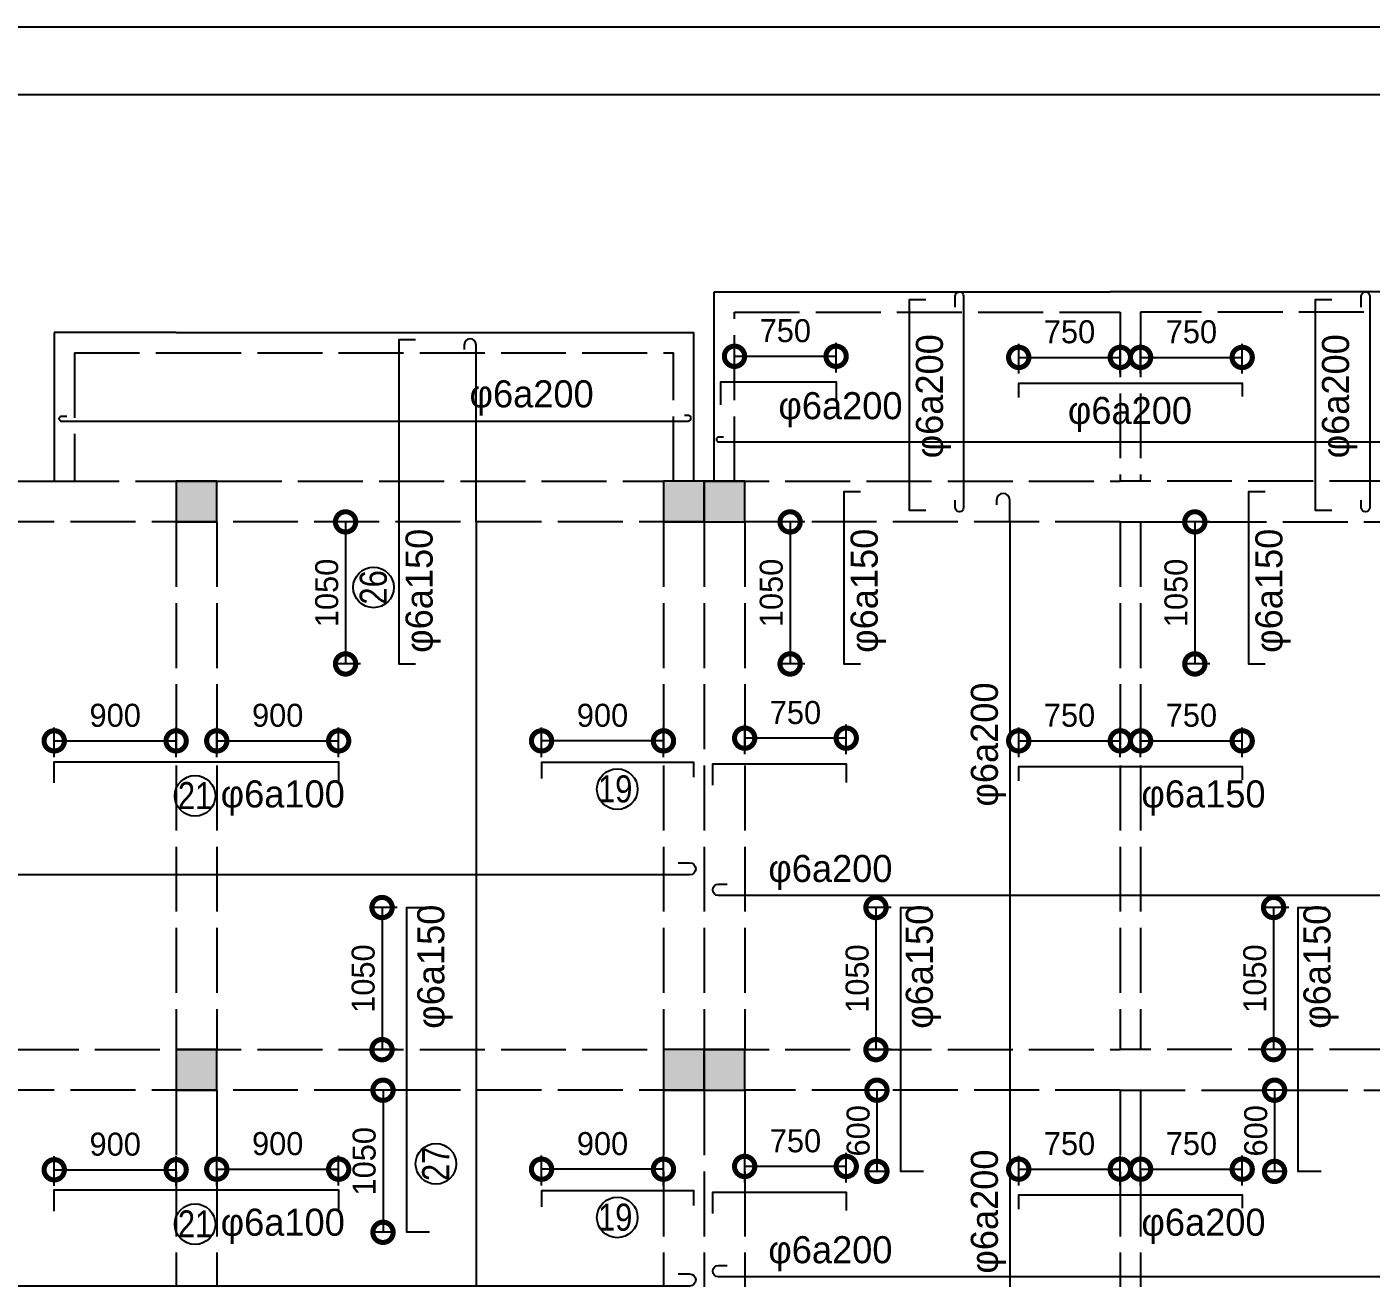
# Model space of a CAD drawing. Extents: x -103300 to -22645, y -943 to 55291.
# Drawn here: x -76599 to -66668, y 46044 to 55291 of the extents above; entities that cross this region are included whole.
import ezdxf

# ---------------------------------------------------------------- set-up
doc = ezdxf.new("R2010")
doc.units = 0
doc.header["$LTSCALE"] = 40
doc.linetypes.add('ACAD_ISO02W100', pattern=[15, 12, -3])
doc.layers.get('0').update_dxf_attribs({"linetype": 'CONTINUOUS'})
doc.layers.get('DEFPOINTS').update_dxf_attribs({"linetype": 'CONTINUOUS'})
for name, color, linetype in [('BAO', 3, 'CONTINUOUS'), ('COT', 3, 'CONTINUOUS'), ('KTHUOT', 6, 'CONTINUOUS'), ('MANH', 2, 'CONTINUOUS'), ('TEXT', 7, 'CONTINUOUS'), ('THEP', 1, 'CONTINUOUS')]:
    doc.layers.add(name, color=color, linetype=linetype)
doc.styles.add('DIM-NEW', font='VHELVCN.TTF')
doc.styles.add('VNI-HELVE', font='VHELVEN.TTF')
doc.styles.add('VNI-TIMES', font='VTIMESN.TTF')
doc.dimstyles.new('D1', dxfattribs={"dimscale": 0, "dimtxt": 300, "dimasz": 250, "dimexe": 250, "dimexo": 0, "dimgap": 160, "dimtad": 1, "dimdec": 0, "dimdsep": 46, "dimtxsty": 'VNI-HELVE', "dimblk1": 'ARCHTICK', "dimblk2": 'ARCHTICK', "dimsah": 1, "dimcen": 2.5, "dimclrd": 6, "dimclre": 6, "dimclrt": 6, "dimadec": 0, "dimazin": 0, "dimtfac": 1, "dimtdec": 0, "dimtmove": 0, "dimatfit": 3, "dimldrblk": 'ARCHTICK', "dimfxl": 0, "dimtolj": 1, "dimtzin": 0, "dimarcsym": 0})

# ---------------------------------------------------------------- blocks, each defined once
blk = doc.blocks.new('_DotSmall')
at = {"color": 0, "linetype": 'ByBlock', "const_width": 0.5}
blk.add_lwpolyline([(-0.0625, 0, 1), (0.0625, 0, 1)], format="xyb", close=True, dxfattribs=at)
blk = doc.blocks.new('*D56')
at = {"layer": 'DEFPOINTS', "color": 0, "linetype": 'Continuous'}
for p in [(-74295.4, 50014.2), (-75195.8, 49824.5), (-74295.4, 49824.5)]:
    blk.add_point(p, dxfattribs=at)
at = {"layer": 'KTHUOT', "color": 9, "linetype": 'Continuous', "lineweight": -2}
for p, q in [((-75195.8, 49894.5), (-75195.8, 50114.2)), ((-74295.4, 49894.5), (-74295.4, 50114.2)), ((-75195.8, 50014.2), (-74295.4, 50014.2))]:
    blk.add_line(p, q, dxfattribs=at)
at = {"layer": 'KTHUOT', "color": 9, "linetype": 'Continuous', "lineweight": -2, "xscale": 300, "yscale": 300, "zscale": 300, "rotation": 180}
blk.add_blockref('_DotSmall', (-75195.8, 50014.2), dxfattribs=at)
at = {"layer": 'KTHUOT', "color": 9, "linetype": 'Continuous', "lineweight": -2, "xscale": 300, "yscale": 300, "zscale": 300}
blk.add_blockref('_DotSmall', (-74295.4, 50014.2), dxfattribs=at)
at = {"layer": 'KTHUOT', "color": 7, "linetype": 'Continuous', "insert": (-74745.6, 50202.2), "char_height": 170, "attachment_point": 5, "style": 'VNI-TIMES'}
blk.add_mtext('\\A1;900', dxfattribs=at)
blk = doc.blocks.new('_ARCHTICK')
at = {"color": 0, "linetype": 'ByBlock', "const_width": 0.15}
blk.add_lwpolyline([(-0.5, -0.5), (0.5, 0.5)], dxfattribs=at)
blk = doc.blocks.new('*D57')
at = {"layer": 'DEFPOINTS', "color": 0, "linetype": 'Continuous'}
for p in [(-75495.8, 50014.2), (-76396.3, 49824.5), (-75495.8, 49824.5)]:
    blk.add_point(p, dxfattribs=at)
at = {"layer": 'KTHUOT', "color": 9, "linetype": 'Continuous', "lineweight": -2}
for p, q in [((-76396.3, 49894.5), (-76396.3, 50114.2)), ((-75495.8, 49894.5), (-75495.8, 50114.2)), ((-76396.3, 50014.2), (-75495.8, 50014.2))]:
    blk.add_line(p, q, dxfattribs=at)
at = {"layer": 'KTHUOT', "color": 9, "linetype": 'Continuous', "lineweight": -2, "xscale": 300, "yscale": 300, "zscale": 300, "rotation": 180}
blk.add_blockref('_DotSmall', (-76396.3, 50014.2), dxfattribs=at)
at = {"layer": 'KTHUOT', "color": 9, "linetype": 'Continuous', "lineweight": -2, "xscale": 300, "yscale": 300, "zscale": 300}
blk.add_blockref('_DotSmall', (-75495.8, 50014.2), dxfattribs=at)
at = {"layer": 'KTHUOT', "color": 7, "linetype": 'Continuous', "insert": (-75946.1, 50202.2), "char_height": 170, "attachment_point": 5, "style": 'VNI-TIMES'}
blk.add_mtext('\\A1;900', dxfattribs=at)
blk = doc.blocks.new('*D58')
at = {"layer": 'DEFPOINTS', "color": 0, "linetype": 'Continuous'}
for p in [(-72796.3, 50014.2), (-72796.3, 49824.5), (-71895.8, 49824.5)]:
    blk.add_point(p, dxfattribs=at)
at = {"layer": 'KTHUOT', "color": 9, "linetype": 'Continuous', "lineweight": -2}
for p, q in [((-72796.3, 49894.5), (-72796.3, 50114.2)), ((-71895.8, 49894.5), (-71895.8, 50114.2)), ((-71895.8, 50014.2), (-72796.3, 50014.2))]:
    blk.add_line(p, q, dxfattribs=at)
at = {"layer": 'KTHUOT', "color": 9, "linetype": 'Continuous', "lineweight": -2, "xscale": 300, "yscale": 300, "zscale": 300, "rotation": 180}
blk.add_blockref('_DotSmall', (-72796.3, 50014.2), dxfattribs=at)
at = {"layer": 'KTHUOT', "color": 9, "linetype": 'Continuous', "lineweight": -2, "xscale": 300, "yscale": 300, "zscale": 300}
blk.add_blockref('_DotSmall', (-71895.8, 50014.2), dxfattribs=at)
at = {"layer": 'KTHUOT', "color": 7, "linetype": 'Continuous', "insert": (-72346.1, 50202.2), "char_height": 170, "attachment_point": 5, "style": 'VNI-TIMES'}
blk.add_mtext('\\A1;900', dxfattribs=at)
blk = doc.blocks.new('*D59')
at = {"layer": 'DEFPOINTS', "color": 0, "linetype": 'Continuous'}
for p in [(-71295.8, 50034.4), (-71295.8, 49844.8), (-70545.4, 49844.8)]:
    blk.add_point(p, dxfattribs=at)
at = {"layer": 'KTHUOT', "color": 9, "linetype": 'Continuous', "lineweight": -2}
for p, q in [((-71295.8, 49914.8), (-71295.8, 50134.4)), ((-70545.4, 49914.8), (-70545.4, 50134.4)), ((-70545.4, 50034.4), (-71295.8, 50034.4))]:
    blk.add_line(p, q, dxfattribs=at)
at = {"layer": 'KTHUOT', "color": 9, "linetype": 'Continuous', "lineweight": -2, "xscale": 300, "yscale": 300, "zscale": 300, "rotation": 180}
blk.add_blockref('_DotSmall', (-71295.8, 50034.4), dxfattribs=at)
at = {"layer": 'KTHUOT', "color": 9, "linetype": 'Continuous', "lineweight": -2, "xscale": 300, "yscale": 300, "zscale": 300}
blk.add_blockref('_DotSmall', (-70545.4, 50034.4), dxfattribs=at)
at = {"layer": 'KTHUOT', "color": 7, "linetype": 'Continuous', "insert": (-70920.6, 50222.8), "char_height": 170, "attachment_point": 5, "style": 'VNI-TIMES'}
blk.add_mtext('\\A1;750', dxfattribs=at)
blk = doc.blocks.new('*D60')
at = {"layer": 'DEFPOINTS', "color": 0, "linetype": 'Continuous'}
for p in [(-67620.4, 50014.2), (-68370.8, 49824.5), (-67620.4, 49824.5)]:
    blk.add_point(p, dxfattribs=at)
at = {"layer": 'KTHUOT', "color": 9, "linetype": 'Continuous', "lineweight": -2}
for p, q in [((-68370.8, 49894.5), (-68370.8, 50114.2)), ((-67620.4, 49894.5), (-67620.4, 50114.2)), ((-68370.8, 50014.2), (-67620.4, 50014.2))]:
    blk.add_line(p, q, dxfattribs=at)
at = {"layer": 'KTHUOT', "color": 9, "linetype": 'Continuous', "lineweight": -2, "xscale": 300, "yscale": 300, "zscale": 300, "rotation": 180}
blk.add_blockref('_DotSmall', (-68370.8, 50014.2), dxfattribs=at)
at = {"layer": 'KTHUOT', "color": 9, "linetype": 'Continuous', "lineweight": -2, "xscale": 300, "yscale": 300, "zscale": 300}
blk.add_blockref('_DotSmall', (-67620.4, 50014.2), dxfattribs=at)
at = {"layer": 'KTHUOT', "color": 7, "linetype": 'Continuous', "insert": (-67995.6, 50202.6), "char_height": 170, "attachment_point": 5, "style": 'VNI-TIMES'}
blk.add_mtext('\\A1;750', dxfattribs=at)
blk = doc.blocks.new('*D61')
at = {"layer": 'DEFPOINTS', "color": 0, "linetype": 'Continuous'}
for p in [(-68520.8, 50014.2), (-69271.3, 49824.5), (-68520.8, 49824.5)]:
    blk.add_point(p, dxfattribs=at)
at = {"layer": 'KTHUOT', "color": 9, "linetype": 'Continuous', "lineweight": -2}
for p, q in [((-69271.3, 49894.5), (-69271.3, 50114.2)), ((-68520.8, 49894.5), (-68520.8, 50114.2)), ((-69271.3, 50014.2), (-68520.8, 50014.2))]:
    blk.add_line(p, q, dxfattribs=at)
at = {"layer": 'KTHUOT', "color": 9, "linetype": 'Continuous', "lineweight": -2, "xscale": 300, "yscale": 300, "zscale": 300, "rotation": 180}
blk.add_blockref('_DotSmall', (-69271.3, 50014.2), dxfattribs=at)
at = {"layer": 'KTHUOT', "color": 9, "linetype": 'Continuous', "lineweight": -2, "xscale": 300, "yscale": 300, "zscale": 300}
blk.add_blockref('_DotSmall', (-68520.8, 50014.2), dxfattribs=at)
at = {"layer": 'KTHUOT', "color": 7, "linetype": 'Continuous', "insert": (-68896.1, 50202.6), "char_height": 170, "attachment_point": 5, "style": 'VNI-TIMES'}
blk.add_mtext('\\A1;750', dxfattribs=at)
blk = doc.blocks.new('*D95')
at = {"layer": 'DEFPOINTS', "color": 0, "linetype": 'Continuous'}
for p in [(-67620.4, 46848.9), (-68370.8, 46659.3), (-67620.4, 46659.3)]:
    blk.add_point(p, dxfattribs=at)
at = {"layer": 'KTHUOT', "color": 9, "linetype": 'Continuous', "lineweight": -2}
for p, q in [((-68370.8, 46729.3), (-68370.8, 46948.9)), ((-67620.4, 46729.3), (-67620.4, 46948.9)), ((-68370.8, 46848.9), (-67620.4, 46848.9))]:
    blk.add_line(p, q, dxfattribs=at)
at = {"layer": 'KTHUOT', "color": 9, "linetype": 'Continuous', "lineweight": -2, "xscale": 300, "yscale": 300, "zscale": 300, "rotation": 180}
blk.add_blockref('_DotSmall', (-68370.8, 46848.9), dxfattribs=at)
at = {"layer": 'KTHUOT', "color": 9, "linetype": 'Continuous', "lineweight": -2, "xscale": 300, "yscale": 300, "zscale": 300}
blk.add_blockref('_DotSmall', (-67620.4, 46848.9), dxfattribs=at)
at = {"layer": 'KTHUOT', "color": 7, "linetype": 'Continuous', "insert": (-67995.6, 47037.3), "char_height": 170, "attachment_point": 5, "style": 'VNI-TIMES'}
blk.add_mtext('\\A1;750', dxfattribs=at)
blk = doc.blocks.new('*D96')
at = {"layer": 'DEFPOINTS', "color": 0, "linetype": 'Continuous'}
for p in [(-68520.8, 46848.7), (-69271.3, 46659.1), (-68520.8, 46659.1)]:
    blk.add_point(p, dxfattribs=at)
at = {"layer": 'KTHUOT', "color": 9, "linetype": 'Continuous', "lineweight": -2}
for p, q in [((-69271.3, 46729.1), (-69271.3, 46948.7)), ((-68520.8, 46729.1), (-68520.8, 46948.7)), ((-69271.3, 46848.7), (-68520.8, 46848.7))]:
    blk.add_line(p, q, dxfattribs=at)
at = {"layer": 'KTHUOT', "color": 9, "linetype": 'Continuous', "lineweight": -2, "xscale": 300, "yscale": 300, "zscale": 300, "rotation": 180}
blk.add_blockref('_DotSmall', (-69271.3, 46848.7), dxfattribs=at)
at = {"layer": 'KTHUOT', "color": 9, "linetype": 'Continuous', "lineweight": -2, "xscale": 300, "yscale": 300, "zscale": 300}
blk.add_blockref('_DotSmall', (-68520.8, 46848.7), dxfattribs=at)
at = {"layer": 'KTHUOT', "color": 7, "linetype": 'Continuous', "insert": (-68896.1, 47037.1), "char_height": 170, "attachment_point": 5, "style": 'VNI-TIMES'}
blk.add_mtext('\\A1;750', dxfattribs=at)
blk = doc.blocks.new('*D93')
at = {"layer": 'DEFPOINTS', "color": 0, "linetype": 'Continuous'}
for p in [(-71295.8, 46869.2), (-71295.8, 46679.5), (-70545.4, 46679.5)]:
    blk.add_point(p, dxfattribs=at)
at = {"layer": 'KTHUOT', "color": 9, "linetype": 'Continuous', "lineweight": -2}
for p, q in [((-71295.8, 46749.5), (-71295.8, 46969.2)), ((-70545.4, 46749.5), (-70545.4, 46969.2)), ((-70545.4, 46869.2), (-71295.8, 46869.2))]:
    blk.add_line(p, q, dxfattribs=at)
at = {"layer": 'KTHUOT', "color": 9, "linetype": 'Continuous', "lineweight": -2, "xscale": 300, "yscale": 300, "zscale": 300, "rotation": 180}
blk.add_blockref('_DotSmall', (-71295.8, 46869.2), dxfattribs=at)
at = {"layer": 'KTHUOT', "color": 9, "linetype": 'Continuous', "lineweight": -2, "xscale": 300, "yscale": 300, "zscale": 300}
blk.add_blockref('_DotSmall', (-70545.4, 46869.2), dxfattribs=at)
at = {"layer": 'KTHUOT', "color": 7, "linetype": 'Continuous', "insert": (-70920.6, 47057.6), "char_height": 170, "attachment_point": 5, "style": 'VNI-TIMES'}
blk.add_mtext('\\A1;750', dxfattribs=at)
blk = doc.blocks.new('*D92')
at = {"layer": 'DEFPOINTS', "color": 0, "linetype": 'Continuous'}
for p in [(-72796.3, 46848.9), (-72796.3, 46659.3), (-71895.8, 46659.3)]:
    blk.add_point(p, dxfattribs=at)
at = {"layer": 'KTHUOT', "color": 9, "linetype": 'Continuous', "lineweight": -2}
for p, q in [((-72796.3, 46729.3), (-72796.3, 46948.9)), ((-71895.8, 46729.3), (-71895.8, 46948.9)), ((-71895.8, 46848.9), (-72796.3, 46848.9))]:
    blk.add_line(p, q, dxfattribs=at)
at = {"layer": 'KTHUOT', "color": 9, "linetype": 'Continuous', "lineweight": -2, "xscale": 300, "yscale": 300, "zscale": 300, "rotation": 180}
blk.add_blockref('_DotSmall', (-72796.3, 46848.9), dxfattribs=at)
at = {"layer": 'KTHUOT', "color": 9, "linetype": 'Continuous', "lineweight": -2, "xscale": 300, "yscale": 300, "zscale": 300}
blk.add_blockref('_DotSmall', (-71895.8, 46848.9), dxfattribs=at)
at = {"layer": 'KTHUOT', "color": 7, "linetype": 'Continuous', "insert": (-72346.1, 47036.9), "char_height": 170, "attachment_point": 5, "style": 'VNI-TIMES'}
blk.add_mtext('\\A1;900', dxfattribs=at)
blk = doc.blocks.new('*D90')
at = {"layer": 'DEFPOINTS', "color": 0, "linetype": 'Continuous'}
for p in [(-74295.4, 46848.9), (-75195.8, 46659.3), (-74295.4, 46659.3)]:
    blk.add_point(p, dxfattribs=at)
at = {"layer": 'KTHUOT', "color": 9, "linetype": 'Continuous', "lineweight": -2}
for p, q in [((-75195.8, 46729.3), (-75195.8, 46948.9)), ((-74295.4, 46729.3), (-74295.4, 46948.9)), ((-75195.8, 46848.9), (-74295.4, 46848.9))]:
    blk.add_line(p, q, dxfattribs=at)
at = {"layer": 'KTHUOT', "color": 9, "linetype": 'Continuous', "lineweight": -2, "xscale": 300, "yscale": 300, "zscale": 300, "rotation": 180}
blk.add_blockref('_DotSmall', (-75195.8, 46848.9), dxfattribs=at)
at = {"layer": 'KTHUOT', "color": 9, "linetype": 'Continuous', "lineweight": -2, "xscale": 300, "yscale": 300, "zscale": 300}
blk.add_blockref('_DotSmall', (-74295.4, 46848.9), dxfattribs=at)
at = {"layer": 'KTHUOT', "color": 7, "linetype": 'Continuous', "insert": (-74745.6, 47036.9), "char_height": 170, "attachment_point": 5, "style": 'VNI-TIMES'}
blk.add_mtext('\\A1;900', dxfattribs=at)
blk = doc.blocks.new('*D91')
at = {"layer": 'DEFPOINTS', "color": 0, "linetype": 'Continuous'}
for p in [(-75495.8, 46844.6), (-76396.3, 46654.9), (-75495.8, 46654.9)]:
    blk.add_point(p, dxfattribs=at)
at = {"layer": 'KTHUOT', "color": 9, "linetype": 'Continuous', "lineweight": -2}
for p, q in [((-76396.3, 46724.9), (-76396.3, 46944.6)), ((-75495.8, 46724.9), (-75495.8, 46944.6)), ((-76396.3, 46844.6), (-75495.8, 46844.6))]:
    blk.add_line(p, q, dxfattribs=at)
at = {"layer": 'KTHUOT', "color": 9, "linetype": 'Continuous', "lineweight": -2, "xscale": 300, "yscale": 300, "zscale": 300, "rotation": 180}
blk.add_blockref('_DotSmall', (-76396.3, 46844.6), dxfattribs=at)
at = {"layer": 'KTHUOT', "color": 9, "linetype": 'Continuous', "lineweight": -2, "xscale": 300, "yscale": 300, "zscale": 300}
blk.add_blockref('_DotSmall', (-75495.8, 46844.6), dxfattribs=at)
at = {"layer": 'KTHUOT', "color": 7, "linetype": 'Continuous', "insert": (-75946.1, 47032.6), "char_height": 170, "attachment_point": 5, "style": 'VNI-TIMES'}
blk.add_mtext('\\A1;900', dxfattribs=at)
blk = doc.blocks.new('*D294')
at = {"layer": 'DEFPOINTS', "color": 0, "linetype": 'Continuous'}
for p in [(-74064.3, 51632.4), (-74244.2, 50582.7), (-74064.3, 50582.7)]:
    blk.add_point(p, dxfattribs=at)
at = {"layer": 'KTHUOT', "color": 9, "linetype": 'Continuous', "lineweight": -2}
for p, q in [((-74134.3, 51632.4), (-74314.2, 51632.4)), ((-74244.2, 51632.4), (-74244.2, 50582.7)), ((-74134.3, 50582.7), (-74314.2, 50582.7))]:
    blk.add_line(p, q, dxfattribs=at)
at = {"layer": 'KTHUOT', "color": 9, "linetype": 'Continuous', "lineweight": -2, "xscale": 300, "yscale": 300, "zscale": 300}
for p, rotation in [((-74244.2, 51632.4), 90), ((-74244.2, 50582.7), 270)]:
    blk.add_blockref('_DotSmall', p, dxfattribs=dict(at, rotation=rotation))
at = {"layer": 'KTHUOT', "color": 7, "linetype": 'Continuous', "insert": (-74382.6, 51107.6), "char_height": 170, "attachment_point": 5, "rotation": 90, "style": 'VNI-TIMES'}
blk.add_mtext('\\A1;1050', dxfattribs=at)
blk = doc.blocks.new('*D309')
at = {"layer": 'DEFPOINTS', "color": 0, "linetype": 'Continuous'}
for p in [(-73792.3, 48782.5), (-73974.8, 47732.4), (-73792.3, 47732.4)]:
    blk.add_point(p, dxfattribs=at)
at = {"layer": 'KTHUOT', "color": 9, "linetype": 'Continuous', "lineweight": -2}
for p, q in [((-73862.3, 48782.5), (-74044.8, 48782.5)), ((-73974.8, 48782.5), (-73974.8, 47732.4)), ((-73862.3, 47732.4), (-74044.8, 47732.4))]:
    blk.add_line(p, q, dxfattribs=at)
at = {"layer": 'KTHUOT', "color": 9, "linetype": 'Continuous', "lineweight": -2, "xscale": 300, "yscale": 300, "zscale": 300}
for p, rotation in [((-73974.8, 48782.5), 90), ((-73974.8, 47732.4), 270)]:
    blk.add_blockref('_DotSmall', p, dxfattribs=dict(at, rotation=rotation))
at = {"layer": 'KTHUOT', "color": 7, "linetype": 'Continuous', "insert": (-74113.2, 48257.5), "char_height": 170, "attachment_point": 5, "rotation": 90, "style": 'VNI-TIMES'}
blk.add_mtext('\\A1;1050', dxfattribs=at)
blk = doc.blocks.new('*D310')
at = {"layer": 'DEFPOINTS', "color": 0, "linetype": 'Continuous'}
for p in [(-73834.8, 47432.4), (-73967.7, 46382.5), (-73834.8, 46382.5)]:
    blk.add_point(p, dxfattribs=at)
at = {"layer": 'KTHUOT', "color": 9, "linetype": 'Continuous', "lineweight": -2}
for p, q in [((-73904.8, 47432.4), (-74037.7, 47432.4)), ((-73967.7, 47432.4), (-73967.7, 46382.5)), ((-73904.8, 46382.5), (-74037.7, 46382.5))]:
    blk.add_line(p, q, dxfattribs=at)
at = {"layer": 'KTHUOT', "color": 9, "linetype": 'Continuous', "lineweight": -2, "xscale": 300, "yscale": 300, "zscale": 300}
for p, rotation in [((-73967.7, 47432.4), 90), ((-73967.7, 46382.5), 270)]:
    blk.add_blockref('_DotSmall', p, dxfattribs=dict(at, rotation=rotation))
at = {"layer": 'KTHUOT', "color": 7, "linetype": 'Continuous', "insert": (-74106.1, 46907.5), "char_height": 170, "attachment_point": 5, "rotation": 90, "style": 'VNI-TIMES'}
blk.add_mtext('\\A1;1050', dxfattribs=at)
blk = doc.blocks.new('*D331')
at = {"layer": 'DEFPOINTS', "color": 0, "linetype": 'Continuous'}
for p in [(-70143.4, 48782.5), (-70325.8, 47732.4), (-70143.4, 47732.4)]:
    blk.add_point(p, dxfattribs=at)
at = {"layer": 'KTHUOT', "color": 9, "linetype": 'Continuous', "lineweight": -2}
for p, q in [((-70213.4, 48782.5), (-70395.8, 48782.5)), ((-70325.8, 48782.5), (-70325.8, 47732.4)), ((-70213.4, 47732.4), (-70395.8, 47732.4))]:
    blk.add_line(p, q, dxfattribs=at)
at = {"layer": 'KTHUOT', "color": 9, "linetype": 'Continuous', "lineweight": -2, "xscale": 300, "yscale": 300, "zscale": 300}
for p, rotation in [((-70325.8, 48782.5), 90), ((-70325.8, 47732.4), 270)]:
    blk.add_blockref('_DotSmall', p, dxfattribs=dict(at, rotation=rotation))
at = {"layer": 'KTHUOT', "color": 7, "linetype": 'Continuous', "insert": (-70464.2, 48257.5), "char_height": 170, "attachment_point": 5, "rotation": 90, "style": 'VNI-TIMES'}
blk.add_mtext('\\A1;1050', dxfattribs=at)
blk = doc.blocks.new('*D332')
at = {"layer": 'DEFPOINTS', "color": 0, "linetype": 'Continuous'}
for p in [(-70185.8, 47432.4), (-70318.7, 46832.5), (-70185.8, 46832.5)]:
    blk.add_point(p, dxfattribs=at)
at = {"layer": 'KTHUOT', "color": 9, "linetype": 'Continuous', "lineweight": -2}
for p, q in [((-70255.8, 47432.4), (-70388.7, 47432.4)), ((-70318.7, 47432.4), (-70318.7, 46832.5)), ((-70255.8, 46832.5), (-70388.7, 46832.5))]:
    blk.add_line(p, q, dxfattribs=at)
at = {"layer": 'KTHUOT', "color": 9, "linetype": 'Continuous', "lineweight": -2, "xscale": 300, "yscale": 300, "zscale": 300}
for p, rotation in [((-70318.7, 47432.4), 90), ((-70318.7, 46832.5), 270)]:
    blk.add_blockref('_DotSmall', p, dxfattribs=dict(at, rotation=rotation))
at = {"layer": 'KTHUOT', "color": 7, "linetype": 'Continuous', "insert": (-70456.8, 47132.5), "char_height": 170, "attachment_point": 5, "rotation": 90, "style": 'VNI-TIMES'}
blk.add_mtext('\\A1;600', dxfattribs=at)
blk = doc.blocks.new('*D333')
at = {"layer": 'DEFPOINTS', "color": 0, "linetype": 'Continuous'}
for p in [(-67205.9, 48782.5), (-67388.3, 47732.4), (-67205.9, 47732.4)]:
    blk.add_point(p, dxfattribs=at)
at = {"layer": 'KTHUOT', "color": 9, "linetype": 'Continuous', "lineweight": -2}
for p, q in [((-67275.9, 48782.5), (-67458.3, 48782.5)), ((-67388.3, 48782.5), (-67388.3, 47732.4)), ((-67275.9, 47732.4), (-67458.3, 47732.4))]:
    blk.add_line(p, q, dxfattribs=at)
at = {"layer": 'KTHUOT', "color": 9, "linetype": 'Continuous', "lineweight": -2, "xscale": 300, "yscale": 300, "zscale": 300}
for p, rotation in [((-67388.3, 48782.5), 90), ((-67388.3, 47732.4), 270)]:
    blk.add_blockref('_DotSmall', p, dxfattribs=dict(at, rotation=rotation))
at = {"layer": 'KTHUOT', "color": 7, "linetype": 'Continuous', "insert": (-67526.7, 48257.5), "char_height": 170, "attachment_point": 5, "rotation": 90, "style": 'VNI-TIMES'}
blk.add_mtext('\\A1;1050', dxfattribs=at)
blk = doc.blocks.new('*D334')
at = {"layer": 'DEFPOINTS', "color": 0, "linetype": 'Continuous'}
for p in [(-67248.3, 47432.4), (-67381.2, 46832.5), (-67248.3, 46832.5)]:
    blk.add_point(p, dxfattribs=at)
at = {"layer": 'KTHUOT', "color": 9, "linetype": 'Continuous', "lineweight": -2}
for p, q in [((-67318.3, 47432.4), (-67451.2, 47432.4)), ((-67381.2, 47432.4), (-67381.2, 46832.5)), ((-67318.3, 46832.5), (-67451.2, 46832.5))]:
    blk.add_line(p, q, dxfattribs=at)
at = {"layer": 'KTHUOT', "color": 9, "linetype": 'Continuous', "lineweight": -2, "xscale": 300, "yscale": 300, "zscale": 300}
for p, rotation in [((-67381.2, 47432.4), 90), ((-67381.2, 46832.5), 270)]:
    blk.add_blockref('_DotSmall', p, dxfattribs=dict(at, rotation=rotation))
at = {"layer": 'KTHUOT', "color": 7, "linetype": 'Continuous', "insert": (-67519.3, 47132.5), "char_height": 170, "attachment_point": 5, "rotation": 90, "style": 'VNI-TIMES'}
blk.add_mtext('\\A1;600', dxfattribs=at)
blk = doc.blocks.new('*D486')
at = {"layer": 'DEFPOINTS', "color": 0, "linetype": 'Continuous'}
for p in [(-70780.3, 51632.4), (-70960.1, 50582.7), (-70780.3, 50582.7)]:
    blk.add_point(p, dxfattribs=at)
at = {"layer": 'KTHUOT', "color": 9, "linetype": 'Continuous', "lineweight": -2}
for p, q in [((-70850.3, 51632.4), (-71030.1, 51632.4)), ((-70960.1, 51632.4), (-70960.1, 50582.7)), ((-70850.3, 50582.7), (-71030.1, 50582.7))]:
    blk.add_line(p, q, dxfattribs=at)
at = {"layer": 'KTHUOT', "color": 9, "linetype": 'Continuous', "lineweight": -2, "xscale": 300, "yscale": 300, "zscale": 300}
for p, rotation in [((-70960.1, 51632.4), 90), ((-70960.1, 50582.7), 270)]:
    blk.add_blockref('_DotSmall', p, dxfattribs=dict(at, rotation=rotation))
at = {"layer": 'KTHUOT', "color": 7, "linetype": 'Continuous', "insert": (-71098.5, 51107.6), "char_height": 170, "attachment_point": 5, "rotation": 90, "style": 'VNI-TIMES'}
blk.add_mtext('\\A1;1050', dxfattribs=at)
blk = doc.blocks.new('*D487')
at = {"layer": 'DEFPOINTS', "color": 0, "linetype": 'Continuous'}
for p in [(-67790.3, 51632.4), (-67970.2, 50582.7), (-67790.3, 50582.7)]:
    blk.add_point(p, dxfattribs=at)
at = {"layer": 'KTHUOT', "color": 9, "linetype": 'Continuous', "lineweight": -2}
for p, q in [((-67860.3, 51632.4), (-68040.2, 51632.4)), ((-67970.2, 51632.4), (-67970.2, 50582.7)), ((-67860.3, 50582.7), (-68040.2, 50582.7))]:
    blk.add_line(p, q, dxfattribs=at)
at = {"layer": 'KTHUOT', "color": 9, "linetype": 'Continuous', "lineweight": -2, "xscale": 300, "yscale": 300, "zscale": 300}
for p, rotation in [((-67970.2, 51632.4), 90), ((-67970.2, 50582.7), 270)]:
    blk.add_blockref('_DotSmall', p, dxfattribs=dict(at, rotation=rotation))
at = {"layer": 'KTHUOT', "color": 7, "linetype": 'Continuous', "insert": (-68108.6, 51107.6), "char_height": 170, "attachment_point": 5, "rotation": 90, "style": 'VNI-TIMES'}
blk.add_mtext('\\A1;1050', dxfattribs=at)
blk = doc.blocks.new('*D496')
at = {"layer": 'DEFPOINTS', "color": 0, "linetype": 'Continuous'}
for p in [(-70620.4, 52856.3), (-71370.8, 52666.7), (-70620.4, 52666.7)]:
    blk.add_point(p, dxfattribs=at)
at = {"layer": 'KTHUOT', "color": 9, "linetype": 'Continuous', "lineweight": -2}
for p, q in [((-71370.8, 52736.7), (-71370.8, 52956.3)), ((-70620.4, 52736.7), (-70620.4, 52956.3)), ((-71370.8, 52856.3), (-70620.4, 52856.3))]:
    blk.add_line(p, q, dxfattribs=at)
at = {"layer": 'KTHUOT', "color": 9, "linetype": 'Continuous', "lineweight": -2, "xscale": 300, "yscale": 300, "zscale": 300, "rotation": 180}
blk.add_blockref('_DotSmall', (-71370.8, 52856.3), dxfattribs=at)
at = {"layer": 'KTHUOT', "color": 9, "linetype": 'Continuous', "lineweight": -2, "xscale": 300, "yscale": 300, "zscale": 300}
blk.add_blockref('_DotSmall', (-70620.4, 52856.3), dxfattribs=at)
at = {"layer": 'KTHUOT', "color": 7, "linetype": 'Continuous', "insert": (-70995.6, 53044.7), "char_height": 170, "attachment_point": 5, "style": 'VNI-TIMES'}
blk.add_mtext('\\A1;750', dxfattribs=at)
blk = doc.blocks.new('*D494')
at = {"layer": 'DEFPOINTS', "color": 0, "linetype": 'Continuous'}
for p in [(-67620.4, 52848.2), (-68370.8, 52658.5), (-67620.4, 52658.5)]:
    blk.add_point(p, dxfattribs=at)
at = {"layer": 'KTHUOT', "color": 9, "linetype": 'Continuous', "lineweight": -2}
for p, q in [((-68370.8, 52728.5), (-68370.8, 52948.2)), ((-67620.4, 52728.5), (-67620.4, 52948.2)), ((-68370.8, 52848.2), (-67620.4, 52848.2))]:
    blk.add_line(p, q, dxfattribs=at)
at = {"layer": 'KTHUOT', "color": 9, "linetype": 'Continuous', "lineweight": -2, "xscale": 300, "yscale": 300, "zscale": 300, "rotation": 180}
blk.add_blockref('_DotSmall', (-68370.8, 52848.2), dxfattribs=at)
at = {"layer": 'KTHUOT', "color": 9, "linetype": 'Continuous', "lineweight": -2, "xscale": 300, "yscale": 300, "zscale": 300}
blk.add_blockref('_DotSmall', (-67620.4, 52848.2), dxfattribs=at)
at = {"layer": 'KTHUOT', "color": 7, "linetype": 'Continuous', "insert": (-67995.6, 53036.6), "char_height": 170, "attachment_point": 5, "style": 'VNI-TIMES'}
blk.add_mtext('\\A1;750', dxfattribs=at)
blk = doc.blocks.new('*D495')
at = {"layer": 'DEFPOINTS', "color": 0, "linetype": 'Continuous'}
for p in [(-68520.8, 52848.2), (-69271.3, 52658.5), (-68520.8, 52658.5)]:
    blk.add_point(p, dxfattribs=at)
at = {"layer": 'KTHUOT', "color": 9, "linetype": 'Continuous', "lineweight": -2}
for p, q in [((-69271.3, 52728.5), (-69271.3, 52948.2)), ((-68520.8, 52728.5), (-68520.8, 52948.2)), ((-69271.3, 52848.2), (-68520.8, 52848.2))]:
    blk.add_line(p, q, dxfattribs=at)
at = {"layer": 'KTHUOT', "color": 9, "linetype": 'Continuous', "lineweight": -2, "xscale": 300, "yscale": 300, "zscale": 300, "rotation": 180}
blk.add_blockref('_DotSmall', (-69271.3, 52848.2), dxfattribs=at)
at = {"layer": 'KTHUOT', "color": 9, "linetype": 'Continuous', "lineweight": -2, "xscale": 300, "yscale": 300, "zscale": 300}
blk.add_blockref('_DotSmall', (-68520.8, 52848.2), dxfattribs=at)
at = {"layer": 'KTHUOT', "color": 7, "linetype": 'Continuous', "insert": (-68896.1, 53036.6), "char_height": 170, "attachment_point": 5, "style": 'VNI-TIMES'}
blk.add_mtext('\\A1;750', dxfattribs=at)

msp = doc.modelspace()

# ---------------------------------------------------------------- linework, layer by layer
at = {"layer": 'BAO', "color": 3, "linetype": 'Continuous'}
for points in [[(-22645, -943.4), (-103300.5, -943.4), (-103300.5, 55290.9), (-22645, 55290.9)], [(-23145, -443.4), (-102800.5, -443.4), (-102800.5, 54790.9), (-23145, 54790.9)]]:
    msp.add_lwpolyline(points, close=True, dxfattribs=at)
at = {"layer": 'COT'}
for points in [[(-75495.8, 51632.4), (-75195.8, 51632.4), (-75195.8, 51932.4), (-75495.8, 51932.4)], [(-71895.8, 51632.4), (-71595.8, 51632.4), (-71595.8, 51932.4), (-71895.8, 51932.4)], [(-71595.8, 51632.4), (-71295.8, 51632.4), (-71295.8, 51932.4), (-71595.8, 51932.4)], [(-75495.8, 47432.4), (-75195.8, 47432.4), (-75195.8, 47732.4), (-75495.8, 47732.4)], [(-71895.8, 47432.4), (-71595.8, 47432.4), (-71595.8, 47732.4), (-71895.8, 47732.4)], [(-71595.8, 47432.4), (-71295.8, 47432.4), (-71295.8, 47732.4), (-71595.8, 47732.4)]]:
    msp.add_lwpolyline(points, close=True, dxfattribs=at)
for points in [[(-75495.8, 51632.4), (-75195.8, 51632.4), (-75495.8, 51932.4), (-75195.8, 51932.4)], [(-71895.8, 51632.4), (-71595.8, 51632.4), (-71895.8, 51932.4), (-71595.8, 51932.4)], [(-71595.8, 51632.4), (-71295.8, 51632.4), (-71595.8, 51932.4), (-71295.8, 51932.4)], [(-75495.8, 47432.4), (-75195.8, 47432.4), (-75495.8, 47732.4), (-75195.8, 47732.4)], [(-71895.8, 47432.4), (-71595.8, 47432.4), (-71895.8, 47732.4), (-71595.8, 47732.4)], [(-71595.8, 47432.4), (-71295.8, 47432.4), (-71595.8, 47732.4), (-71295.8, 47732.4)]]:
    msp.add_solid(points, dxfattribs=at)
at = {"layer": 'KTHUOT', "color": 6, "linetype": 'Continuous'}
for centre in [(-74037.7, 51148.3), (-75356.3, 49608), (-72236.8, 49657.5), (-73576.6, 46888.3), (-75356.3, 46442.7), (-72236.8, 46492.3)]:
    msp.add_circle(centre, 150, dxfattribs=at)
at = {"layer": 'MANH', "linetype": 'Continuous'}
for p, q in [((-71520.8, 53332.4), (-68595.8, 53332.4)), ((-71520.8, 51932.4), (-71520.8, 53332.4)), ((-65370.8, 53332.4), (-68595.8, 53332.4)), ((-76395.8, 53032.4), (-76395.8, 51932.4)), ((-75495.8, 53032.4), (-76395.8, 53032.4)), ((-75495.8, 53032.4), (-71670.8, 53032.4)), ((-71670.8, 51932.4), (-71670.8, 53032.4))]:
    msp.add_line(p, q, dxfattribs=at)
at = {"layer": 'MANH', "linetype": 'ACAD_ISO02W100'}
for p, q in [((-71370.8, 53182.4), (-68520.8, 53182.4)), ((-71370.8, 51932.4), (-71370.8, 53182.4)), ((-68520.8, 53182.4), (-68520.8, 51932.4)), ((-65520.8, 53182.4), (-68370.8, 53182.4)), ((-68370.8, 53182.4), (-68370.8, 51932.4)), ((-76245.8, 52882.4), (-75495.8, 52882.4)), ((-76245.8, 52882.4), (-76245.8, 51932.4)), ((-75495.8, 52882.4), (-71820.8, 52882.4)), ((-71820.8, 51932.4), (-71820.8, 52882.4)), ((-76395.8, 51932.4), (-75495.8, 51932.4)), ((-75495.8, 51932.4), (-75195.8, 51932.4)), ((-75195.8, 51932.4), (-71895.8, 51932.4)), ((-71595.8, 51932.4), (-68520.8, 51932.4)), ((-71595.8, 51932.4), (-68595.8, 51932.4)), ((-65295.8, 51932.4), (-68520.8, 51932.4)), ((-75195.8, 51632.4), (-78795.8, 51632.4)), ((-75495.8, 51632.4), (-75495.8, 47732.4)), ((-71595.8, 51632.4), (-75195.8, 51632.4)), ((-75195.8, 51632.4), (-75195.8, 47732.4)), ((-71895.8, 51632.4), (-71895.8, 47732.4)), ((-71595.8, 51632.4), (-71595.8, 47732.4)), ((-68520.8, 51632.4), (-71295.8, 51632.4)), ((-71295.8, 51632.4), (-71295.8, 47732.4)), ((-68520.8, 51632.4), (-65595.8, 51632.4)), ((-68520.8, 51632.4), (-68520.8, 47732.4)), ((-68370.8, 51632.4), (-68370.8, 47732.4)), ((-79095.8, 47732.4), (-75495.8, 47732.4)), ((-75495.8, 47732.4), (-71895.8, 47732.4)), ((-71595.8, 47732.4), (-68520.8, 47732.4)), ((-65295.8, 47732.4), (-68520.8, 47732.4)), ((-75195.8, 47432.4), (-78795.8, 47432.4)), ((-75495.8, 47432.4), (-75495.8, 43532.4)), ((-75195.8, 47432.4), (-75195.8, 43532.4)), ((-71595.8, 47432.4), (-75195.8, 47432.4)), ((-71895.8, 47432.4), (-71895.8, 43532.4)), ((-71595.8, 47432.4), (-71595.8, 43532.4)), ((-68520.8, 47432.4), (-71295.8, 47432.4)), ((-71295.8, 47432.4), (-71295.8, 43532.4)), ((-68520.8, 47432.4), (-68520.8, 45282.4)), ((-68520.8, 47432.4), (-65595.8, 47432.4)), ((-68370.8, 47432.4), (-68370.8, 45282.4))]:
    msp.add_line(p, q, dxfattribs=at)
at = {"layer": 'MANH', "color": 2, "linetype": 'Continuous'}
msp.add_lwpolyline([(-81495.8, 51932.4), (-76395.8, 51932.4)], dxfattribs=at)
at = {"layer": 'THEP'}
for points in [[(-69741.6, 53219.8), (-69741.6, 53301.4, -1), (-69678.1, 53301.4), (-69678.1, 51738.7, -1), (-69741.4, 51738.7), (-69741.4, 51793.1)], [(-66741.6, 53219.8), (-66741.6, 53301.4, -1), (-66678.1, 53301.4), (-66678.1, 51738.7, -1), (-66741.4, 51738.7), (-66741.4, 51793.1)], [(-73280.6, 51632.4), (-73280.6, 52942.3, 1), (-73367.2, 52942.3), (-73367.2, 52905.8)], [(-76302.9, 52412.4), (-76344.2, 52412.4, 1), (-76344.2, 52378.1), (-71713.3, 52378.1, 1), (-71713.3, 52419.5), (-71740.8, 52419.5)], [(-71451.8, 52259.2), (-71487.1, 52259.2, 1), (-71487.1, 52224), (-65417.6, 52224, 1), (-65417.6, 52253.3), (-65447, 52253.3)], [(-69337, 51632.4), (-69337, 51794, 1), (-69434.4, 51794), (-69434.4, 51757.5)], [(-73280.6, 51632.4), (-73280.6, 29385.9, -1), (-73351.7, 29385.9), (-73351.7, 29449.1)], [(-69337, 51632.4), (-69337, 43334.7, -1), (-69414.2, 43334.7), (-69414.2, 43411.5)], [(-71787.3, 49113.6), (-71702.2, 49113.6, -1), (-71702.2, 49023.3), (-71702.2, 49023.3), (-99389.6, 49023.3, -1), (-99389.6, 49108.2), (-99325.5, 49108.2)], [(-37904.3, 48960.9), (-37819.1, 48960.9, -1), (-37819.1, 48870.6), (-37819.1, 48870.6), (-71489.6, 48870.6, -1), (-71489.6, 48955.4), (-71425.5, 48955.4)], [(-37904.3, 46143.5), (-37819.1, 46143.5, -1), (-37819.1, 46053.2), (-37819.1, 46053.2), (-71489.6, 46053.2, -1), (-71489.6, 46138), (-71425.5, 46138)], [(-71787.3, 46075.4), (-71702.2, 46075.4, -1), (-71702.2, 45985.1), (-71702.2, 45985.1), (-99389.6, 45985.1, -1), (-99389.6, 46070), (-99325.5, 46070)]]:
    msp.add_lwpolyline(points, format="xyb", dxfattribs=at)
for points in [[(-69957.7, 53274.7), (-70081.2, 53274.7), (-70081.2, 51720.1), (-69957.7, 51720.1)], [(-66957.7, 53274.7), (-67081.2, 53274.7), (-67081.2, 51720.1), (-66957.7, 51720.1)], [(-73727.7, 52977.8), (-73851.2, 52977.8), (-73851.2, 50582.7), (-73727.7, 50582.7)], [(-71472.8, 52497.7), (-71472.8, 52666.7), (-70620.4, 52666.7), (-70620.4, 52523.7)], [(-69271.3, 52552.1), (-69271.3, 52658.5), (-67620.4, 52658.5), (-67620.4, 52559.7)], [(-70439.4, 51854.6), (-70562.9, 51854.6), (-70562.9, 50582.7), (-70439.4, 50582.7)], [(-67449.5, 51854.6), (-67573, 51854.6), (-67573, 50582.7), (-67449.5, 50582.7)], [(-76396.5, 49703.6), (-76396.5, 49860.5), (-74296.1, 49860.5), (-74296.1, 49715.7)], [(-71672.2, 49745.8), (-71672.2, 49854.6), (-72796.3, 49854.6), (-72796.3, 49736.1)], [(-71531.4, 49686.6), (-71531.4, 49844.8), (-70546.4, 49844.8), (-70546.4, 49707.7)], [(-69271.3, 49718.1), (-69271.3, 49824.5), (-67620.4, 49824.5), (-67620.4, 49725.7)], [(-73624.5, 46382.5), (-73792.3, 46382.5), (-73792.3, 48782.5), (-73587.4, 48782.5)], [(-69975.6, 46832.5), (-70143.4, 46832.5), (-70143.4, 48782.5), (-69938.5, 48782.5)], [(-67038.1, 46832.5), (-67205.9, 46832.5), (-67205.9, 48782.5), (-67001, 48782.5)], [(-76396.5, 46538.4), (-76396.5, 46695.3), (-74296.1, 46695.3), (-74296.1, 46550.5)], [(-71672.2, 46580.6), (-71672.2, 46689.4), (-72796.3, 46689.4), (-72796.3, 46570.9)], [(-71531.4, 46521.4), (-71531.4, 46679.5), (-70546.4, 46679.5), (-70546.4, 46542.5)], [(-69271.3, 46552.9), (-69271.3, 46659.3), (-67620.4, 46659.3), (-67620.4, 46560.5)]]:
    msp.add_lwpolyline(points, dxfattribs=at)

# ---------------------------------------------------------------- texts
at = {"layer": 'TEXT', "style": 'DIM-NEW'}
for s, p in [('26', (-73939.6, 51021)), ('27', (-73478.5, 46761))]:
    msp.add_text(s, height=200, rotation=90, dxfattribs=at).set_placement(p)
for s, p in [('19', (-72380, 49559.4)), ('21', (-75483.5, 49509.9)), ('19', (-72380, 46394.2)), ('21', (-75483.5, 46344.6))]:
    msp.add_text(s, height=200, dxfattribs=at).set_placement(p)
at = {"layer": 'TEXT', "char_height": 200, "width": 982.857, "attachment_point": 1, "rotation": 90, "style": 'VNI-TIMES'}
for s, insert in [('{\\fSymbol|b0|i0|c2|p16;f}6a200', (-70031.1, 52102.4)), ('{\\fSymbol|b0|i0|c2|p16;f}6a200', (-67031.1, 52102.4)), ('{\\fSymbol|b0|i0|c2|p16;f}6a150', (-73801.1, 50664.9)), ('{\\fSymbol|b0|i0|c2|p16;f}6a150', (-70512.9, 50664.9)), ('{\\fSymbol|b0|i0|c2|p16;f}6a150', (-67523, 50664.9)), ('{\\fSymbol|b0|i0|c2|p16;f}6a200', (-69625, 49528.7)), ('{\\fSymbol|b0|i0|c2|p16;f}6a150', (-73714.6, 47886.7)), ('{\\fSymbol|b0|i0|c2|p16;f}6a150', (-70105.6, 47886.7)), ('{\\fSymbol|b0|i0|c2|p16;f}6a150', (-67168.1, 47886.7)), ('{\\fSymbol|b0|i0|c2|p16;f}6a200', (-69625, 46077.1))]:
    msp.add_mtext(s, dxfattribs=dict(at, insert=insert))
at = {"layer": 'TEXT', "char_height": 200, "width": 982.857, "attachment_point": 1, "style": 'VNI-TIMES'}
for s, insert in [('{\\fSymbol|b0|i0|c2|p16;f}6a200', (-73328.3, 52678.9)), ('{\\fSymbol|b0|i0|c2|p16;f}6a200', (-71046.7, 52591.5)), ('{\\fSymbol|b0|i0|c2|p16;f}6a200', (-68908.2, 52556.3)), ('{\\fSymbol|b0|i0|c2|p16;f}6a100', (-75167, 49722.3)), ('{\\fSymbol|b0|i0|c2|p16;f}6a150', (-68364.9, 49722.3)), ('{\\fSymbol|b0|i0|c2|p16;f}6a200', (-71121.2, 49171.4)), ('{\\fSymbol|b0|i0|c2|p16;f}6a100', (-75167, 46557.1)), ('{\\fSymbol|b0|i0|c2|p16;f}6a200', (-68364.9, 46557.1)), ('{\\fSymbol|b0|i0|c2|p16;f}6a200', (-71121.2, 46353.9))]:
    msp.add_mtext(s, dxfattribs=dict(at, insert=insert))

# ---------------------------------------------------------------- dimensions: what is measured, and where the dimension line sits
at = {"layer": 'KTHUOT', "color": 6, "linetype": 'Continuous'}
for base, p1, p2, picture, middle in [((-70620.4, 52856.3), (-71370.8, 52666.7), (-70620.4, 52666.7), '*D496', (-70995.6, 53044.7)), ((-68520.8347, 52848.1608), (-69271.2719, 52658.5201), (-68520.8347, 52658.5201), '*D495', (-68896.0533, 53036.5658)), ((-67620.4, 52848.2), (-68370.8, 52658.5), (-67620.4, 52658.5), '*D494', (-67995.6, 53036.6)), ((-75495.8347, 50014.1607), (-76396.2719, 49824.52), (-75495.8347, 49824.52), '*D57', (-75946.0533, 50202.1874)), ((-74295.4, 50014.2), (-75195.8, 49824.5), (-74295.4, 49824.5), '*D56', (-74745.6, 50202.2)), ((-68520.8347, 50014.1607), (-69271.2719, 49824.52), (-68520.8347, 49824.52), '*D61', (-68896.0533, 50202.5657)), ((-67620.4, 50014.2), (-68370.8, 49824.5), (-67620.4, 49824.5), '*D60', (-67995.6, 50202.6)), ((-75495.8347, 46844.5525), (-76396.2719, 46654.9119), (-75495.8347, 46654.9119), '*D91', (-75946.0533, 47032.5792)), ((-74295.4, 46848.9), (-75195.8, 46659.3), (-74295.4, 46659.3), '*D90', (-74745.6, 47036.9)), ((-68520.8347, 46848.7216), (-69271.2719, 46659.081), (-68520.8347, 46659.081), '*D96', (-68896.0533, 47037.1267)), ((-67620.4, 46848.9), (-68370.8, 46659.3), (-67620.4, 46659.3), '*D95', (-67995.6, 47037.3))]:
    dim = msp.add_linear_dim(base=base, p1=p1, p2=p2, dimstyle='D1', override={"dimscale": 1, "dimtxt": 170, "dimasz": 300, "dimexe": 100, "dimexo": 70, "dimgap": 100, "dimtxsty": 'VNI-TIMES', "dimblk1": 'DotSmall', "dimblk2": 'DotSmall', "dimclrd": 9, "dimclre": 9, "dimclrt": 7}, dxfattribs=at)
    dim.commit()
    dim.dimension.update_dxf_attribs({"geometry": picture, "text_midpoint": middle})
for base, p1, p2, angle, override, picture, middle in [((-74244.2, 50582.7), (-74064.3, 51632.4), (-74064.3, 50582.7), 90, {"dimscale": 1, "dimtxt": 170, "dimasz": 300, "dimexe": 70, "dimexo": 70, "dimgap": 50, "dimtxsty": 'VNI-TIMES', "dimblk1": 'DotSmall', "dimblk2": 'DotSmall', "dimclrd": 9, "dimclre": 9, "dimclrt": 7}, '*D294', (-74382.6, 51107.6)), ((-70960.1, 50582.7), (-70780.3, 51632.4), (-70780.3, 50582.7), 90, {"dimscale": 1, "dimtxt": 170, "dimasz": 300, "dimexe": 70, "dimexo": 70, "dimgap": 50, "dimtxsty": 'VNI-TIMES', "dimblk1": 'DotSmall', "dimblk2": 'DotSmall', "dimclrd": 9, "dimclre": 9, "dimclrt": 7}, '*D486', (-71098.5, 51107.6)), ((-67970.2, 50582.7), (-67790.3, 51632.4), (-67790.3, 50582.7), 90, {"dimscale": 1, "dimtxt": 170, "dimasz": 300, "dimexe": 70, "dimexo": 70, "dimgap": 50, "dimtxsty": 'VNI-TIMES', "dimblk1": 'DotSmall', "dimblk2": 'DotSmall', "dimclrd": 9, "dimclre": 9, "dimclrt": 7}, '*D487', (-68108.6, 51107.6)), ((-72796.2719, 50014.1607), (-71895.8347, 49824.52), (-72796.2719, 49824.52), 180, {"dimscale": 1, "dimtxt": 170, "dimasz": 300, "dimexe": 100, "dimexo": 70, "dimgap": 100, "dimtxsty": 'VNI-TIMES', "dimblk1": 'DotSmall', "dimblk2": 'DotSmall', "dimclrd": 9, "dimclre": 9, "dimclrt": 7}, '*D58', (-72346.0533, 50202.1874)), ((-71295.8, 50034.4), (-70545.4, 49844.8), (-71295.8, 49844.8), 180, {"dimscale": 1, "dimtxt": 170, "dimasz": 300, "dimexe": 100, "dimexo": 70, "dimgap": 100, "dimtxsty": 'VNI-TIMES', "dimblk1": 'DotSmall', "dimblk2": 'DotSmall', "dimclrd": 9, "dimclre": 9, "dimclrt": 7}, '*D59', (-70920.6, 50222.8)), ((-73974.8, 47732.4), (-73792.3, 48782.5), (-73792.3, 47732.4), 90, {"dimscale": 1, "dimtxt": 170, "dimasz": 300, "dimexe": 70, "dimexo": 70, "dimgap": 50, "dimtxsty": 'VNI-TIMES', "dimblk1": 'DotSmall', "dimblk2": 'DotSmall', "dimclrd": 9, "dimclre": 9, "dimclrt": 7}, '*D309', (-74113.2, 48257.5)), ((-70325.8, 47732.4), (-70143.4, 48782.5), (-70143.4, 47732.4), 90, {"dimscale": 1, "dimtxt": 170, "dimasz": 300, "dimexe": 70, "dimexo": 70, "dimgap": 50, "dimtxsty": 'VNI-TIMES', "dimblk1": 'DotSmall', "dimblk2": 'DotSmall', "dimclrd": 9, "dimclre": 9, "dimclrt": 7}, '*D331', (-70464.2, 48257.5)), ((-67388.3, 47732.4), (-67205.9, 48782.5), (-67205.9, 47732.4), 90, {"dimscale": 1, "dimtxt": 170, "dimasz": 300, "dimexe": 70, "dimexo": 70, "dimgap": 50, "dimtxsty": 'VNI-TIMES', "dimblk1": 'DotSmall', "dimblk2": 'DotSmall', "dimclrd": 9, "dimclre": 9, "dimclrt": 7}, '*D333', (-67526.7, 48257.5)), ((-73967.7, 46382.5), (-73834.8, 47432.4), (-73834.8, 46382.5), 90, {"dimscale": 1, "dimtxt": 170, "dimasz": 300, "dimexe": 70, "dimexo": 70, "dimgap": 50, "dimtxsty": 'VNI-TIMES', "dimblk1": 'DotSmall', "dimblk2": 'DotSmall', "dimclrd": 9, "dimclre": 9, "dimclrt": 7}, '*D310', (-74106.1, 46907.5)), ((-70318.7, 46832.5), (-70185.8, 47432.4), (-70185.8, 46832.5), 90, {"dimscale": 1, "dimtxt": 170, "dimasz": 300, "dimexe": 70, "dimexo": 70, "dimgap": 50, "dimtxsty": 'VNI-TIMES', "dimblk1": 'DotSmall', "dimblk2": 'DotSmall', "dimclrd": 9, "dimclre": 9, "dimclrt": 7}, '*D332', (-70456.8, 47132.5)), ((-67381.2, 46832.5), (-67248.3, 47432.4), (-67248.3, 46832.5), 90, {"dimscale": 1, "dimtxt": 170, "dimasz": 300, "dimexe": 70, "dimexo": 70, "dimgap": 50, "dimtxsty": 'VNI-TIMES', "dimblk1": 'DotSmall', "dimblk2": 'DotSmall', "dimclrd": 9, "dimclre": 9, "dimclrt": 7}, '*D334', (-67519.3, 47132.5)), ((-72796.2719, 46848.9213), (-71895.8347, 46659.2806), (-72796.2719, 46659.2806), 180, {"dimscale": 1, "dimtxt": 170, "dimasz": 300, "dimexe": 100, "dimexo": 70, "dimgap": 100, "dimtxsty": 'VNI-TIMES', "dimblk1": 'DotSmall', "dimblk2": 'DotSmall', "dimclrd": 9, "dimclre": 9, "dimclrt": 7}, '*D92', (-72346.0533, 47036.948)), ((-71295.8, 46869.2), (-70545.4, 46679.5), (-71295.8, 46679.5), 180, {"dimscale": 1, "dimtxt": 170, "dimasz": 300, "dimexe": 100, "dimexo": 70, "dimgap": 100, "dimtxsty": 'VNI-TIMES', "dimblk1": 'DotSmall', "dimblk2": 'DotSmall', "dimclrd": 9, "dimclre": 9, "dimclrt": 7}, '*D93', (-70920.6, 47057.6))]:
    dim = msp.add_linear_dim(base=base, p1=p1, p2=p2, angle=angle, dimstyle='D1', override=override, dxfattribs=at)
    dim.commit()
    dim.dimension.update_dxf_attribs({"geometry": picture, "text_midpoint": middle})

doc.saveas('drawing.dxf')
